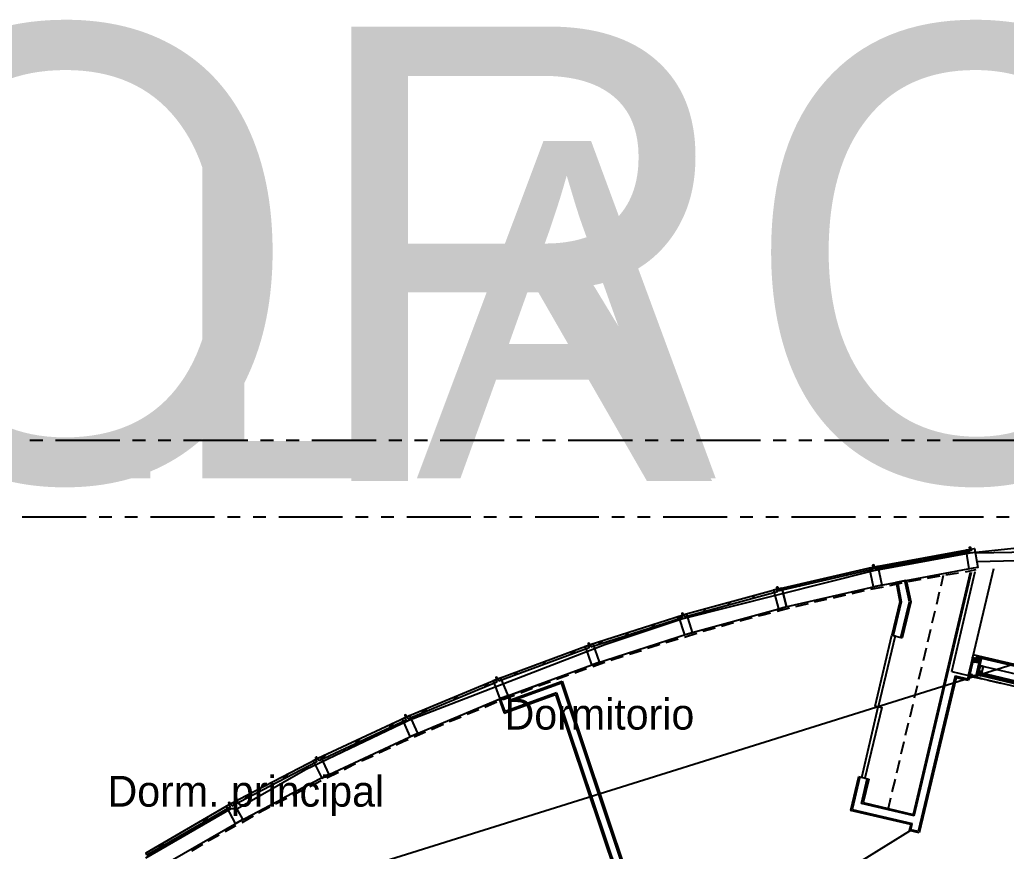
# Model space of a CAD drawing. Header units: feet. Extents: x -84 to 198, y -22 to 181.
# Drawn here: x 40.38 to 78.86, y 147.24 to 179.66 of the extents above; entities that cross this region are included whole.
import ezdxf
from ezdxf.enums import TextEntityAlignment as Align

# ---------------------------------------------------------------- set-up
doc = ezdxf.new("R2010")
doc.units = ezdxf.units.FT
for name, color, linetype in [('A-AREA-UNIDAD', 30, 'CONTINUOUS'), ('A-LINEA', 7, 'CONTINUOUS'), ('A-NOMBRE-ESPACIO', 2, 'CONTINUOUS'), ('A-TEXTO-PDF', 3, 'CONTINUOUS')]:
    doc.layers.add(name, color=color, linetype=linetype)

msp = doc.modelspace()

# ---------------------------------------------------------------- linework, layer by layer
at = {"layer": 'A-AREA-UNIDAD'}
msp.add_lwpolyline([(84.192, 159.5733), (77.44, 158.8622), (73.68, 158.1689), (66.24, 156.3022), (63.2, 155.2889), (55.552, 152.3378), (51.52, 150.4178), (48.88, 148.8889), (48.608, 148.8889), (45.28, 146.9689)], dxfattribs=at)
at = {"layer": 'A-LINEA'}
for p, q in [((41.28, 163.2578), (40.7733, 163.2578)), ((44.28, 163.2578), (41.7733, 163.2578)), ((45.28, 163.2578), (44.7733, 163.2578)), ((46.28, 163.2578), (45.7733, 163.2578)), ((49.28, 163.2578), (46.7733, 163.2578)), ((50.28, 163.2578), (49.7733, 163.2578)), ((51.28, 163.2578), (50.7733, 163.2578)), ((54.28, 163.2578), (51.7733, 163.2578)), ((55.28, 163.2578), (54.7733, 163.2578)), ((56.28, 163.2578), (55.7733, 163.2578)), ((59.28, 163.2578), (56.7733, 163.2578)), ((60.28, 163.2578), (59.7733, 163.2578)), ((61.28, 163.2578), (60.7733, 163.2578)), ((64.28, 163.2578), (61.7733, 163.2578)), ((65.28, 163.2578), (64.7733, 163.2578)), ((66.28, 163.2578), (65.7733, 163.2578)), ((69.28, 163.2578), (66.7733, 163.2578)), ((70.28, 163.2578), (69.7733, 163.2578)), ((71.28, 163.2578), (70.7733, 163.2578)), ((74.28, 163.2578), (71.7733, 163.2578)), ((75.28, 163.2578), (74.7733, 163.2578)), ((76.28, 163.2578), (75.7733, 163.2578)), ((79.28, 163.2578), (76.7733, 163.2578)), ((42.9733, 160.2578), (40.48, 160.2578)), ((43.9733, 160.2578), (43.48, 160.2578)), ((44.9733, 160.2578), (44.48, 160.2578)), ((47.9733, 160.2578), (45.48, 160.2578)), ((48.9733, 160.2578), (48.48, 160.2578)), ((49.9733, 160.2578), (49.48, 160.2578)), ((52.9733, 160.2578), (50.48, 160.2578)), ((53.9733, 160.2578), (53.48, 160.2578)), ((54.9733, 160.2578), (54.48, 160.2578)), ((57.9733, 160.2578), (55.48, 160.2578)), ((58.9733, 160.2578), (58.48, 160.2578)), ((59.9733, 160.2578), (59.48, 160.2578)), ((62.9733, 160.2578), (60.48, 160.2578)), ((63.9733, 160.2578), (63.48, 160.2578)), ((64.9733, 160.2578), (64.48, 160.2578)), ((67.9733, 160.2578), (65.48, 160.2578)), ((68.9733, 160.2578), (68.48, 160.2578)), ((69.9733, 160.2578), (69.48, 160.2578)), ((72.9733, 160.2578), (70.48, 160.2578)), ((73.9733, 160.2578), (73.48, 160.2578)), ((74.9733, 160.2578), (74.48, 160.2578)), ((77.9733, 160.2578), (75.48, 160.2578)), ((78.9733, 160.2578), (78.48, 160.2578)), ((96.7676, 160.0506), (36.6895, 141.2395)), ((102.3739, 159.4025), (77.654, 158.8574)), ((76.8933, 158.8311), (77.0133, 158.9244)), ((77.5067, 158.9378), (77.5067, 159.0178)), ((102.3354, 159.0714), (77.7071, 158.5283)), ((75.2, 158.5111), (75.3067, 158.6178)), ((76.0533, 158.6711), (76.16, 158.7778)), ((73.4933, 158.1911), (73.6133, 158.2978)), ((73.64, 158.3111), (73.6667, 158.2311)), ((73.6667, 158.2311), (73.64, 158.3111)), ((73.7467, 158.2444), (73.7333, 158.3244)), ((73.7333, 158.3244), (73.7467, 158.2444)), ((77.5733, 158.2711), (73.84, 157.5778)), ((74.36, 158.3511), (74.4667, 158.4578)), ((77.6667, 158.2044), (77.2533, 158.1244)), ((71.6933, 157.7778), (71.8133, 157.8844)), ((72.6, 157.9778), (72.72, 158.0978)), ((74.56, 157.7244), (74.96, 157.8044)), ((75.08, 156.9644), (74.9067, 157.7911)), ((74.96, 157.8044), (75.1333, 156.9644)), ((75.5333, 157.8311), (75.04, 157.7378)), ((77.4533, 158.1111), (75.2267, 148.6711)), ((75.2667, 148.6178), (77.5067, 158.1244)), ((76.2667, 157.9644), (75.7733, 157.8711)), ((76.4, 157.9911), (76.3067, 157.5778)), ((77, 158.0844), (76.5067, 158.0044)), ((76.7333, 154.2444), (77.6533, 158.1511)), ((69.9067, 157.4444), (69.9333, 157.3644)), ((69.9867, 157.4711), (70, 157.3911)), ((69.9867, 157.4444), (70.0133, 157.4711)), ((73.84, 157.5778), (70.1333, 156.7244)), ((70.8, 157.5644), (70.92, 157.6844)), ((73.32, 157.3911), (72.84, 157.2711)), ((74.0533, 157.5378), (73.56, 157.4444)), ((74.7867, 157.6844), (74.3067, 157.5911)), ((74.56, 157.7244), (74.7067, 156.9644)), ((74.6133, 157.7378), (74.76, 156.9644)), ((68.9467, 157.0978), (69.0667, 157.2178)), ((69.8933, 157.3644), (69.92, 157.3778)), ((72.5867, 157.2178), (72.1067, 157.1111)), ((76.24, 157.3378), (76.1333, 156.8578)), ((67.0267, 156.5644), (67.1467, 156.6844)), ((67.9867, 156.8311), (68.1067, 156.9511)), ((70.4, 156.7111), (69.92, 156.5911)), ((71.1333, 156.8844), (70.64, 156.7644)), ((74.7067, 156.9644), (74.4, 155.6578)), ((74.76, 156.9644), (74.4533, 155.6444)), ((74.7467, 155.5778), (75.08, 156.9644)), ((75.1333, 156.9644), (74.8, 155.5644)), ((66.0533, 156.2978), (66.1867, 156.4178)), ((68.9467, 156.3378), (68.4667, 156.2044)), ((76.08, 156.6044), (75.96, 156.1244)), ((65.0267, 155.9644), (65.16, 156.0978)), ((68.2267, 156.1378), (67.7467, 156.0044)), ((75.9067, 155.8844), (75.7867, 155.3911)), ((64, 155.6311), (64.1333, 155.7644)), ((66.0667, 155.5111), (65.5867, 155.3644)), ((66.7867, 155.7244), (66.3067, 155.5778)), ((74.4, 155.6578), (74.8, 155.5644)), ((62.96, 155.2978), (63.1067, 155.4311)), ((75.7333, 155.1511), (75.6133, 154.6578)), ((61.88, 154.9244), (62.04, 155.0578)), ((63.92, 154.8311), (63.44, 154.6711)), ((64.6267, 155.0578), (64.16, 154.9111)), ((77.5333, 154.6844), (77.5467, 154.7378)), ((77.5467, 154.7644), (77.5467, 154.7511)), ((77.5467, 154.7644), (77.5467, 154.7644)), ((77.5467, 154.7511), (77.5467, 154.7511)), ((77.5467, 154.7378), (77.5467, 154.7378)), ((77.5527, 154.7435), (77.5727, 154.7387)), ((77.5575, 154.7257), (77.5802, 154.7273)), ((77.56, 154.7644), (77.56, 154.7778)), ((77.56, 154.7644), (77.56, 154.7644)), ((77.56, 154.7511), (77.56, 154.7511)), ((91.3067, 151.6578), (77.5733, 154.8978)), ((77.5733, 154.7378), (77.6267, 154.7244)), ((77.5733, 154.7378), (77.5733, 154.7378)), ((77.6267, 154.7244), (77.6267, 154.7244)), ((77.6267, 154.7111), (77.6267, 154.7111)), ((77.64, 154.7378), (77.64, 154.7378)), ((77.64, 154.7378), (77.64, 154.7378)), ((77.64, 154.7244), (77.64, 154.7244)), ((77.64, 154.7244), (77.64, 154.7244)), ((77.64, 154.7244), (77.64, 154.7244)), ((77.64, 154.7244), (77.64, 154.7244)), ((77.64, 154.7111), (77.64, 154.7111)), ((77.64, 154.7111), (77.64, 154.7111)), ((77.64, 154.7111), (77.64, 154.7111)), ((77.64, 154.7111), (77.64, 154.7111)), ((77.6533, 154.7378), (77.6533, 154.7378)), ((77.6533, 154.7244), (77.6533, 154.7244)), ((77.6533, 154.7244), (77.6533, 154.7244)), ((77.6533, 154.7111), (77.6533, 154.7111)), ((77.6667, 154.7378), (77.6667, 154.7378)), ((77.6667, 154.7378), (77.6667, 154.7378)), ((77.6667, 154.7244), (77.6667, 154.7244)), ((77.6667, 154.7244), (77.6667, 154.7244)), ((77.6667, 154.7244), (77.6667, 154.7244)), ((77.6667, 154.7244), (77.6667, 154.7244)), ((77.6667, 154.7111), (77.6667, 154.7111)), ((77.6667, 154.7111), (77.6667, 154.7111)), ((77.6667, 154.7111), (77.6667, 154.7111)), ((77.6667, 154.7111), (77.6667, 154.7111)), ((77.6667, 154.6978), (77.6667, 154.6978)), ((77.6744, 154.7393), (77.68, 154.7592)), ((77.6744, 154.7393), (77.68, 154.7592)), ((77.6744, 154.7393), (77.68, 154.7592)), ((77.6933, 154.8178), (77.68, 154.7778)), ((77.68, 154.7378), (77.68, 154.7378)), ((77.68, 154.7244), (77.68, 154.7244)), ((77.68, 154.7111), (77.68, 154.7111)), ((77.6933, 154.7778), (77.6933, 154.7778)), ((77.6933, 154.7511), (77.6933, 154.7511)), ((77.6933, 154.7511), (77.6933, 154.7511)), ((77.6933, 154.7511), (77.6933, 154.7511)), ((77.6933, 154.7378), (77.6933, 154.7378)), ((77.6933, 154.7378), (77.6933, 154.7378)), ((77.6933, 154.7244), (77.6933, 154.7244)), ((77.6933, 154.7111), (77.6933, 154.7111)), ((77.6933, 154.6978), (77.6933, 154.6978)), ((77.7001, 154.8094), (77.7184, 154.8051)), ((77.7067, 154.8178), (77.72, 154.8178)), ((77.7067, 154.8178), (77.7067, 154.8178)), ((77.7067, 154.7511), (77.72, 154.8044)), ((77.7067, 154.8044), (77.7067, 154.8044)), ((77.7067, 154.7778), (77.7067, 154.8044)), ((77.7067, 154.7511), (77.7067, 154.7511)), ((77.72, 154.8178), (77.72, 154.8178)), ((77.72, 154.8044), (77.72, 154.8044)), ((77.72, 154.7378), (77.72, 154.7378)), ((77.72, 154.7244), (77.72, 154.7244)), ((77.72, 154.7244), (77.72, 154.7244)), ((77.72, 154.7111), (77.72, 154.7111)), ((77.72, 154.6978), (77.72, 154.6978)), ((77.72, 154.6978), (77.72, 154.6978)), ((77.7333, 154.7511), (77.7333, 154.7511)), ((77.7333, 154.7378), (77.7333, 154.7378)), ((77.7333, 154.7378), (77.7333, 154.7378)), ((77.7333, 154.7244), (77.7333, 154.7244)), ((77.7333, 154.7244), (77.7333, 154.7244)), ((77.7333, 154.7244), (77.7333, 154.7244)), ((77.7333, 154.7111), (77.7333, 154.7111)), ((77.7333, 154.6978), (77.7333, 154.6978)), ((77.7467, 154.8044), (77.7467, 154.8044)), ((77.7467, 154.7911), (77.7467, 154.7911)), ((77.7467, 154.7378), (77.7467, 154.7378)), ((77.7467, 154.7244), (77.7467, 154.7244)), ((77.7467, 154.7244), (77.7467, 154.7244)), ((77.7467, 154.7111), (77.7467, 154.7111)), ((77.7467, 154.7111), (77.7467, 154.7111)), ((77.7467, 154.7111), (77.7467, 154.7111)), ((77.7467, 154.6978), (77.7467, 154.6978)), ((77.7467, 154.6978), (77.7467, 154.6978)), ((77.76, 154.7111), (77.76, 154.7111)), ((77.76, 154.7111), (77.76, 154.7111)), ((77.76, 154.7111), (77.76, 154.7111)), ((77.76, 154.6978), (77.76, 154.6978)), ((77.76, 154.6978), (77.76, 154.6978)), ((77.76, 154.6978), (77.76, 154.6978)), ((77.76, 154.6978), (77.76, 154.6978)), ((77.76, 154.6978), (77.76, 154.6978)), ((77.7733, 154.6978), (77.7733, 154.6844)), ((77.7733, 154.6978), (77.7733, 154.6978)), ((77.7867, 154.6978), (77.84, 154.6711)), ((77.7867, 154.6978), (77.7867, 154.6978)), ((77.8533, 154.6978), (77.8533, 154.6978)), ((77.8667, 154.6978), (77.8667, 154.6978)), ((77.8667, 154.6978), (77.8667, 154.6978)), ((77.88, 154.7644), (77.88, 154.7644)), ((77.88, 154.6978), (77.88, 154.6978)), ((77.8933, 154.7644), (77.8933, 154.7644)), ((77.8933, 154.7644), (77.8933, 154.7644)), ((77.8933, 154.7644), (86.5467, 152.7244)), ((60.7733, 154.5111), (60.92, 154.6578)), ((62.4933, 154.3511), (62.0267, 154.1778)), ((63.2, 154.5911), (62.7333, 154.4311)), ((75.56, 154.4178), (75.44, 153.9378)), ((77.5067, 154.5644), (77.5067, 154.5644)), ((77.5067, 154.5511), (77.5067, 154.5511)), ((77.5067, 154.5378), (77.5067, 154.5378)), ((77.5067, 154.5378), (77.5067, 154.5378)), ((77.8, 154.5778), (77.52, 154.6444)), ((77.52, 154.6444), (77.52, 154.6444)), ((77.8, 154.5778), (77.52, 154.6444)), ((77.8, 154.5778), (77.52, 154.6444)), ((77.52, 154.5511), (77.52, 154.5511)), ((77.52, 154.5511), (77.52, 154.5511)), ((77.52, 154.5511), (77.52, 154.5511)), ((77.5333, 154.6844), (77.5333, 154.6844)), ((77.5333, 154.6711), (77.5333, 154.6711)), ((77.5333, 154.6444), (77.5467, 154.6444)), ((77.5333, 154.6444), (77.5333, 154.6444)), ((77.5333, 154.6444), (77.5333, 154.6444)), ((77.5333, 154.6444), (77.5467, 154.6444)), ((77.5333, 154.6444), (77.5333, 154.6444)), ((77.5333, 154.5644), (77.5333, 154.5644)), ((77.5333, 154.5511), (77.5333, 154.5511)), ((77.5333, 154.5378), (77.5333, 154.5378)), ((77.5333, 154.5378), (77.5333, 154.5378)), ((77.5333, 154.5378), (77.5333, 154.5378)), ((77.5333, 154.5378), (77.5333, 154.5378)), ((77.5333, 154.5378), (77.5333, 154.5378)), ((77.5467, 154.6444), (77.5467, 154.6444)), ((77.5467, 154.6444), (77.5467, 154.6444)), ((77.5467, 154.6311), (77.5467, 154.6311)), ((77.5467, 154.6311), (77.5467, 154.6311)), ((77.56, 154.6444), (77.56, 154.6444)), ((77.56, 154.6444), (77.56, 154.6444)), ((77.56, 154.6311), (77.56, 154.6311)), ((77.56, 154.6311), (77.56, 154.6311)), ((77.56, 154.6311), (77.56, 154.6311)), ((77.56, 154.6311), (77.56, 154.6311)), ((77.56, 154.6311), (77.56, 154.6311)), ((77.56, 154.6311), (77.56, 154.6311)), ((77.64, 154.6178), (77.64, 154.6178)), ((77.64, 154.6178), (77.64, 154.6178)), ((77.6533, 154.6178), (77.6533, 154.6178)), ((77.6533, 154.6178), (77.6533, 154.6178)), ((77.6533, 154.6044), (77.6533, 154.6044)), ((77.6533, 154.6044), (77.6533, 154.6044)), ((77.6667, 154.6311), (77.6667, 154.6311)), ((77.6667, 154.6311), (77.6667, 154.6311)), ((77.6667, 154.6178), (77.6667, 154.6178)), ((77.68, 154.6444), (77.68, 154.6444)), ((77.68, 154.6311), (77.68, 154.6311)), ((77.6933, 154.6311), (77.6933, 154.6311)), ((77.7067, 154.6311), (77.7067, 154.6311)), ((77.7067, 154.6311), (77.7067, 154.6311)), ((77.7067, 154.6178), (77.7067, 154.6178)), ((77.7067, 154.6044), (77.7067, 154.6044)), ((77.7067, 154.6044), (77.7067, 154.6044)), ((77.7067, 154.5911), (77.7067, 154.5911)), ((77.7067, 154.5911), (77.7067, 154.5911)), ((77.72, 154.6178), (77.72, 154.6178)), ((77.72, 154.6044), (77.72, 154.6044)), ((77.72, 154.6044), (77.72, 154.6044)), ((77.72, 154.5911), (77.72, 154.5911)), ((77.72, 154.5911), (77.72, 154.5911)), ((77.7467, 154.6844), (77.7467, 154.6844)), ((77.7467, 154.6844), (77.7467, 154.6844)), ((77.7467, 154.6178), (77.7467, 154.6178)), ((77.7467, 154.6044), (77.7467, 154.6044)), ((77.7467, 154.6044), (77.7467, 154.6044)), ((77.7467, 154.6044), (77.7467, 154.6044)), ((77.7467, 154.5911), (77.7467, 154.5911)), ((77.76, 154.6844), (77.76, 154.6844)), ((77.76, 154.6844), (77.76, 154.6844)), ((77.7733, 154.6844), (77.7733, 154.6844)), ((77.7733, 154.6844), (77.7733, 154.6844)), ((77.7867, 154.6844), (77.7867, 154.6844)), ((77.7867, 154.6044), (77.7867, 154.6044)), ((77.7867, 154.5911), (77.7867, 154.5911)), ((77.7867, 154.4978), (77.7867, 154.4978)), ((77.7867, 154.4844), (77.7867, 154.4844)), ((77.7867, 154.4844), (77.7867, 154.4844)), ((77.7867, 154.4844), (77.7867, 154.4844)), ((77.7867, 154.4711), (77.7867, 154.4711)), ((77.7867, 154.4711), (77.7867, 154.4711)), ((77.8, 154.5778), (77.8, 154.5778)), ((77.8, 154.5778), (77.8, 154.5778)), ((77.8, 154.5778), (77.8, 154.5778)), ((77.8, 154.5778), (77.8, 154.5778)), ((77.8, 154.4844), (77.8, 154.4844)), ((77.8, 154.4844), (77.8, 154.4844)), ((77.8, 154.4844), (77.8, 154.4844)), ((77.8, 154.4711), (77.8, 154.4711)), ((77.8, 154.4711), (77.8, 154.4711)), ((77.8133, 154.5778), (77.8133, 154.5778)), ((77.8133, 154.5778), (77.8133, 154.5778)), ((77.8133, 154.4978), (77.8133, 154.4978)), ((77.8133, 154.4844), (77.8133, 154.4844)), ((77.8133, 154.4044), (77.8133, 154.4044)), ((77.8133, 154.4044), (77.8133, 154.4044)), ((77.8133, 154.4044), (77.8133, 154.4044)), ((77.8133, 154.3911), (77.8133, 154.3911)), ((77.8133, 154.3911), (77.8133, 154.3911)), ((77.8133, 154.3911), (77.8133, 154.3911)), ((77.96, 154.4444), (77.8267, 154.4844)), ((77.8267, 154.4844), (77.8267, 154.4844)), ((77.96, 154.4444), (77.8267, 154.4844)), ((77.8267, 154.4844), (77.8267, 154.4844)), ((77.96, 154.4444), (77.8267, 154.4844)), ((77.8267, 154.4844), (77.8267, 154.4844)), ((77.8267, 154.4711), (77.8267, 154.4711)), ((77.8267, 154.4711), (77.8267, 154.4711)), ((77.8267, 154.4711), (77.8267, 154.4711)), ((77.8267, 154.4711), (77.8267, 154.4711)), ((77.8267, 154.4711), (77.8267, 154.4711)), ((77.8267, 154.4711), (77.8267, 154.4711)), ((77.8267, 154.3911), (77.8267, 154.3911)), ((77.8267, 154.3911), (77.8267, 154.3911)), ((77.8267, 154.3911), (77.8267, 154.3911)), ((77.8267, 154.3911), (77.8267, 154.3911)), ((77.8267, 154.3911), (77.8267, 154.3911)), ((77.8267, 154.3911), (77.8267, 154.3911)), ((77.84, 154.6711), (77.84, 154.6711)), ((77.84, 154.6044), (77.84, 154.6044)), ((77.84, 154.5778), (77.84, 154.5778)), ((77.84, 154.5778), (77.84, 154.5778)), ((77.84, 154.5778), (77.84, 154.5778)), ((77.84, 154.5778), (77.84, 154.5778)), ((77.84, 154.5778), (77.84, 154.5778)), ((77.84, 154.5778), (77.84, 154.5778)), ((77.84, 154.4044), (77.84, 154.4044)), ((77.84, 154.4044), (77.84, 154.4044)), ((77.84, 154.4044), (77.84, 154.4044)), ((77.84, 154.3911), (77.84, 154.3911)), ((77.84, 154.3911), (77.84, 154.3911)), ((77.84, 154.3911), (77.84, 154.3911)), ((77.84, 154.3778), (77.84, 154.3778)), ((77.84, 154.3778), (77.84, 154.3778)), ((77.84, 154.3778), (77.84, 154.3778)), ((77.8476, 154.6699), (77.8671, 154.6584)), ((77.8533, 154.6844), (77.8533, 154.6844)), ((77.8533, 154.6844), (77.8533, 154.6844)), ((77.8533, 154.6711), (77.8533, 154.6711)), ((77.8533, 154.6578), (77.8533, 154.6578)), ((77.8594, 154.6768), (77.8794, 154.672)), ((77.8667, 154.6844), (77.8667, 154.6844)), ((77.8667, 154.6844), (77.8667, 154.6844)), ((77.8667, 154.6578), (77.8667, 154.6578)), ((77.88, 154.6844), (77.88, 154.6844)), ((77.88, 154.6844), (77.88, 154.6844)), ((77.96, 154.4444), (77.96, 154.4444)), ((77.96, 154.4444), (77.96, 154.4444)), ((77.96, 154.4444), (77.96, 154.4444)), ((77.96, 154.4444), (77.96, 154.4444)), ((77.96, 154.4444), (77.96, 154.4444)), ((77.96, 154.4444), (77.96, 154.4444)), ((59.6667, 154.0978), (59.8133, 154.2444)), ((61.7867, 154.0978), (61.32, 153.9378)), ((76.8667, 154.0711), (75.4267, 148.0044)), ((76.9067, 154.0044), (75.4667, 147.9511)), ((76.8667, 154.0711), (77.3467, 153.9644)), ((77.3867, 153.8978), (76.9067, 154.0044)), ((77.3867, 154.0844), (77.3467, 153.9644)), ((77.4267, 154.0844), (77.3867, 153.8978)), ((77.92, 153.9644), (77.3867, 154.0844)), ((77.3867, 154.0844), (77.9067, 153.9644)), ((77.3867, 154.0844), (77.3867, 154.0844)), ((77.4, 154.1111), (77.4, 154.1111)), ((77.4, 154.1111), (77.4, 154.1111)), ((77.4, 154.1111), (77.4, 154.1111)), ((77.4133, 154.1378), (77.4133, 154.1378)), ((77.4133, 154.1378), (77.4133, 154.1378)), ((77.4133, 154.1244), (77.4133, 154.1244)), ((77.4133, 154.1244), (77.4133, 154.1244)), ((77.4133, 154.1111), (77.4133, 154.1111)), ((77.4133, 154.1111), (77.4133, 154.1111)), ((77.4133, 154.1111), (77.4133, 154.1111)), ((77.4133, 154.1111), (77.4133, 154.1111)), ((77.4133, 154.1111), (77.4133, 154.1111)), ((77.4133, 154.0978), (77.4133, 154.0978)), ((77.4267, 154.1244), (77.4267, 154.1244)), ((77.4267, 154.1244), (77.4267, 154.1244)), ((77.4267, 154.1244), (77.4267, 154.1244)), ((77.4267, 154.0978), (77.4267, 154.0978)), ((77.44, 154.1378), (77.44, 154.1378)), ((77.44, 154.1378), (77.44, 154.1378)), ((77.44, 154.1378), (77.44, 154.1378)), ((77.44, 154.1378), (77.44, 154.1378)), ((77.52, 154.1111), (77.52, 154.1111)), ((77.52, 154.1111), (77.52, 154.1111)), ((77.52, 154.0978), (77.52, 154.0978)), ((77.52, 154.0978), (77.52, 154.0978)), ((77.5333, 154.1111), (77.5333, 154.1111)), ((77.5333, 154.1111), (77.5333, 154.1111)), ((77.5333, 154.0844), (77.5333, 154.0844)), ((77.5333, 154.0844), (77.5333, 154.0844)), ((77.5333, 154.0711), (77.5333, 154.0711)), ((77.5333, 154.0578), (77.5333, 154.0578)), ((77.5467, 154.0711), (77.5467, 154.0711)), ((77.56, 154.0711), (77.56, 154.0711)), ((77.56, 154.0444), (77.56, 154.0444)), ((77.5733, 154.0711), (77.5733, 154.0711)), ((77.5733, 154.0711), (77.5733, 154.0711)), ((77.5733, 154.0578), (77.5733, 154.0578)), ((77.5867, 154.0844), (77.5867, 154.0844)), ((77.5867, 154.0844), (77.5867, 154.0844)), ((77.6, 154.0978), (77.6, 154.0978)), ((77.6, 154.0978), (77.6, 154.0978)), ((77.6, 154.0844), (77.6, 154.0844)), ((77.6, 154.0844), (77.6, 154.0844)), ((77.6, 154.0578), (77.6, 154.0578)), ((77.6133, 154.0844), (77.6133, 154.0844)), ((77.6133, 154.0711), (77.6133, 154.0711)), ((77.6133, 154.0578), (77.6133, 154.0578)), ((77.6267, 154.0844), (77.6267, 154.0844)), ((77.6267, 154.0844), (77.6267, 154.0844)), ((77.6267, 154.0578), (77.6267, 154.0711)), ((77.6267, 154.0711), (77.6267, 154.0711)), ((77.6267, 154.0578), (77.6267, 154.0578)), ((77.68, 154.0711), (77.68, 154.0711)), ((77.68, 154.0711), (77.68, 154.0711)), ((77.68, 154.0444), (77.68, 154.0444)), ((77.6933, 154.0711), (77.6933, 154.0711)), ((77.6933, 154.0711), (77.6933, 154.0711)), ((77.6933, 154.0578), (77.6933, 154.0578)), ((77.6933, 154.0578), (77.6933, 154.0578)), ((77.6933, 154.0578), (77.6933, 154.0578)), ((77.6933, 154.0444), (77.6933, 154.0444)), ((77.6933, 154.0444), (77.6933, 154.0444)), ((77.6933, 154.0444), (77.6933, 154.0444)), ((77.7067, 154.0311), (77.6933, 154.0311)), ((77.6933, 154.0311), (77.6933, 154.0311)), ((77.7067, 154.0711), (77.7067, 154.0711)), ((77.7067, 154.0711), (77.7067, 154.0711)), ((77.7067, 154.0578), (77.7067, 154.0578)), ((77.7067, 154.0578), (77.7067, 154.0578)), ((77.7067, 154.0444), (77.7067, 154.0444)), ((77.7067, 154.0444), (77.7067, 154.0444)), ((77.7067, 154.0311), (77.7067, 154.0311)), ((77.7067, 154.0311), (77.7067, 154.0311)), ((77.72, 154.0178), (77.72, 154.0178)), ((77.72, 154.0178), (86.3733, 151.9644)), ((77.72, 154.0044), (77.72, 154.0044)), ((77.7467, 154.1511), (77.7467, 154.1511)), ((77.7467, 154.1511), (77.7467, 154.1511)), ((77.7467, 154.1511), (77.7467, 154.1511)), ((77.7467, 154.1111), (77.7467, 154.1111)), ((77.7467, 154.1111), (77.7467, 154.1111)), ((77.7467, 154.1111), (77.7467, 154.1111)), ((77.76, 154.2178), (77.76, 154.2178)), ((77.76, 154.2178), (77.76, 154.2178)), ((77.76, 154.2178), (77.76, 154.2178)), ((77.76, 154.2044), (77.76, 154.2044)), ((77.76, 154.2044), (77.76, 154.2044)), ((77.76, 154.2044), (77.76, 154.2044)), ((77.76, 154.1778), (77.76, 154.1778)), ((77.76, 154.1778), (77.76, 154.1778)), ((77.76, 154.1778), (77.76, 154.1778)), ((77.76, 154.1511), (77.76, 154.1511)), ((77.76, 154.1511), (77.76, 154.1511)), ((77.76, 154.1511), (77.76, 154.1511)), ((77.76, 154.1511), (77.76, 154.1511)), ((77.76, 154.1511), (77.76, 154.1511)), ((77.76, 154.1511), (77.76, 154.1511)), ((77.76, 154.1378), (77.76, 154.1378)), ((77.76, 154.1378), (77.76, 154.1378)), ((77.76, 154.1378), (77.76, 154.1378)), ((77.76, 154.1244), (77.76, 154.1244)), ((77.76, 154.1244), (77.76, 154.1244)), ((77.76, 154.1244), (77.76, 154.1244)), ((77.7733, 154.2844), (77.7733, 154.2844)), ((77.7733, 154.2844), (77.7733, 154.2844)), ((77.7733, 154.2844), (77.7733, 154.2844)), ((77.7733, 154.2311), (77.7733, 154.2311)), ((77.7733, 154.2311), (77.7733, 154.2311)), ((77.7733, 154.2311), (77.7733, 154.2311)), ((77.7733, 154.2044), (77.7733, 154.2044)), ((77.7733, 154.2044), (77.7733, 154.2044)), ((77.7733, 154.2044), (77.7733, 154.2044)), ((77.7733, 154.1911), (77.7733, 154.1911)), ((77.7733, 154.1911), (77.7733, 154.1911)), ((77.7733, 154.1911), (77.7733, 154.1911)), ((77.7733, 154.1644), (77.7733, 154.1644)), ((77.7733, 154.1644), (77.7733, 154.1644)), ((77.7733, 154.1644), (77.7733, 154.1644)), ((77.7733, 154.1511), (77.7733, 154.1511)), ((77.7733, 154.1511), (77.7733, 154.1511)), ((77.7733, 154.1511), (77.7733, 154.1511)), ((77.7867, 154.2844), (77.7867, 154.2844)), ((77.7867, 154.2844), (77.7867, 154.2844)), ((77.7867, 154.2844), (77.7867, 154.2844)), ((77.7867, 154.2711), (77.7867, 154.2711)), ((77.7867, 154.2711), (77.7867, 154.2711)), ((77.7867, 154.2711), (77.7867, 154.2711)), ((77.7867, 154.2711), (77.7867, 154.2711)), ((77.7867, 154.2711), (77.7867, 154.2711)), ((77.7867, 154.2711), (77.7867, 154.2711)), ((77.7867, 154.2311), (77.7867, 154.2311)), ((77.7867, 154.2311), (77.7867, 154.2311)), ((77.7867, 154.2311), (77.7867, 154.2311)), ((77.7867, 154.2178), (77.7867, 154.2178)), ((77.7867, 154.2178), (77.7867, 154.2178)), ((77.7867, 154.2178), (77.7867, 154.2178)), ((77.7867, 154.2044), (77.7867, 154.2044)), ((77.7867, 154.2044), (77.7867, 154.2044)), ((77.7867, 154.2044), (77.7867, 154.2044)), ((77.7867, 154.1911), (77.7867, 154.1911)), ((77.7867, 154.1911), (77.7867, 154.1911)), ((77.7867, 154.1911), (77.7867, 154.1911)), ((77.7867, 154.1511), (77.7867, 154.1511)), ((77.7867, 154.1511), (77.7867, 154.1511)), ((77.7867, 154.1511), (77.7867, 154.1511)), ((77.7867, 154.1378), (77.7867, 154.1378)), ((77.7867, 154.1378), (77.7867, 154.1378)), ((77.7867, 154.1378), (77.7867, 154.1378)), ((77.8, 154.2044), (77.8, 154.2044)), ((77.8, 154.2044), (77.8, 154.2044)), ((77.8, 154.2044), (77.8, 154.2044)), ((77.8, 154.1911), (77.8, 154.1911)), ((77.8, 154.1911), (77.8, 154.1911)), ((77.8, 154.1911), (77.8, 154.1911)), ((77.8, 154.1778), (77.8, 154.1778)), ((77.8, 154.1778), (77.8, 154.1778)), ((77.8, 154.1778), (77.8, 154.1778)), ((77.8, 154.1644), (77.8, 154.1644)), ((77.8, 154.1644), (77.8, 154.1644)), ((77.8, 154.1644), (77.8, 154.1644)), ((77.8, 154.1511), (77.8, 154.1511)), ((77.8, 154.1511), (77.8, 154.1511)), ((77.8, 154.1511), (77.8, 154.1511)), ((77.8, 154.1244), (77.8, 154.1244)), ((77.8, 154.1244), (77.8, 154.1244)), ((77.8133, 154.2311), (77.8133, 154.2311)), ((77.8133, 154.2311), (77.8133, 154.2311)), ((77.8133, 154.2311), (77.8133, 154.2311)), ((77.8133, 154.2178), (77.8133, 154.2178)), ((77.8133, 154.2178), (77.8133, 154.2178)), ((77.8133, 154.2178), (77.8133, 154.2178)), ((77.8133, 154.1911), (77.8133, 154.1911)), ((77.8133, 154.1911), (77.8133, 154.1911)), ((77.8133, 154.1644), (77.8133, 154.1644)), ((77.8133, 154.1644), (77.8133, 154.1644)), ((77.8133, 154.1378), (77.8133, 154.1378)), ((77.8133, 154.1378), (77.8133, 154.1378)), ((77.8133, 154.1244), (77.8133, 154.1244)), ((77.8133, 154.1244), (77.8133, 154.1244)), ((77.8133, 154.1111), (77.88, 154.0978)), ((77.8133, 154.1111), (77.8133, 154.1111)), ((77.8133, 154.1111), (77.88, 154.0978)), ((77.8133, 154.1111), (77.8133, 154.1111)), ((77.8267, 154.2178), (77.8267, 154.2178)), ((77.8267, 154.2178), (77.8267, 154.2178)), ((77.8267, 154.2044), (77.8267, 154.2044)), ((77.8267, 154.2044), (77.8267, 154.2044)), ((77.8267, 154.1911), (77.8267, 154.1911)), ((77.84, 154.1911), (77.8267, 154.1511)), ((77.8267, 154.1911), (77.8267, 154.1911)), ((77.9067, 154.2178), (77.84, 154.2444)), ((77.84, 154.2444), (77.84, 154.2444)), ((77.9067, 154.2178), (77.84, 154.2444)), ((77.84, 154.2444), (77.84, 154.2444)), ((77.84, 154.2311), (77.84, 154.2311)), ((77.84, 154.2311), (77.84, 154.2311)), ((77.84, 154.2311), (77.84, 154.2311)), ((77.84, 154.2311), (77.84, 154.2311)), ((77.84, 154.1644), (77.84, 154.1778)), ((77.84, 154.1511), (77.84, 154.1511)), ((77.84, 154.0978), (77.84, 154.0978)), ((77.84, 154.0978), (77.84, 154.0978)), ((77.84, 154.0978), (77.84, 154.0978)), ((77.84, 154.0844), (77.84, 154.0844)), ((77.84, 154.0844), (77.84, 154.0844)), ((77.84, 154.0844), (77.84, 154.0844)), ((77.8533, 154.1511), (77.8533, 154.1511)), ((77.8533, 154.1378), (77.8533, 154.1378)), ((77.8533, 154.1378), (77.8533, 154.1378)), ((77.8533, 154.1244), (77.8533, 154.1244)), ((77.8533, 154.1244), (77.8533, 154.1244)), ((77.8533, 154.1244), (77.8533, 154.1244)), ((77.8533, 154.1244), (77.8533, 154.1244)), ((77.8533, 154.0978), (77.8533, 154.0978)), ((77.8533, 154.0978), (77.8533, 154.0978)), ((77.8533, 154.0978), (77.8533, 154.0978)), ((77.8533, 154.0844), (77.8533, 154.0844)), ((77.8533, 154.0844), (77.8533, 154.0844)), ((77.8533, 154.0844), (77.8533, 154.0844)), ((77.8689, 154.1293), (77.8587, 154.1355)), ((77.8772, 154.1264), (77.8592, 154.1361)), ((77.8644, 154.192), (77.8848, 154.1925)), ((77.8667, 154.2044), (77.8667, 154.2044)), ((77.8667, 154.2044), (77.8667, 154.2044)), ((77.8667, 154.1911), (77.8667, 154.1911)), ((77.8667, 154.1378), (77.8667, 154.1378)), ((77.88, 154.1378), (77.8667, 154.1378)), ((77.8667, 154.1244), (77.8667, 154.1244)), ((77.8667, 154.1244), (77.8667, 154.1244)), ((77.8667, 154.0844), (77.8667, 154.0844)), ((77.8667, 154.0844), (77.8667, 154.0844)), ((77.8667, 154.0844), (77.8667, 154.0844)), ((77.8667, 154.0844), (77.8667, 154.0844)), ((77.8667, 154.0844), (77.8667, 154.0844)), ((77.8667, 154.0844), (77.8667, 154.0844)), ((77.8702, 154.1913), (77.8821, 154.1923)), ((77.8822, 154.1293), (77.8721, 154.1355)), ((77.8893, 154.1275), (77.873, 154.1359)), ((77.88, 154.2578), (77.88, 154.2578)), ((77.88, 154.2578), (77.88, 154.2578)), ((77.88, 154.2578), (77.88, 154.2578)), ((77.88, 154.2578), (77.88, 154.2578)), ((77.88, 154.2578), (77.88, 154.2578)), ((77.88, 154.2578), (77.88, 154.2578)), ((77.88, 154.2444), (77.88, 154.2444)), ((77.88, 154.2444), (77.88, 154.2444)), ((77.88, 154.2444), (77.88, 154.2444)), ((77.88, 154.2444), (77.88, 154.2444)), ((77.88, 154.2444), (77.88, 154.2444)), ((77.88, 154.2444), (77.88, 154.2444)), ((77.88, 154.2178), (77.88, 154.2178)), ((77.88, 154.2178), (77.88, 154.2178)), ((77.88, 154.2044), (77.88, 154.2044)), ((77.88, 154.2044), (77.88, 154.2044)), ((77.88, 154.2044), (77.88, 154.2044)), ((77.88, 154.2044), (77.88, 154.2044)), ((77.88, 154.1911), (77.8933, 154.1911)), ((77.88, 154.1911), (77.88, 154.1911)), ((77.88, 154.1378), (77.88, 154.1378)), ((77.88, 154.1378), (77.88, 154.1378)), ((77.88, 154.1111), (77.88, 154.1111)), ((77.88, 154.1111), (77.88, 154.1111)), ((77.88, 154.0978), (77.88, 154.0978)), ((77.88, 154.0978), (77.88, 154.0978)), ((77.88, 154.0978), (77.88, 154.0978)), ((77.88, 154.0978), (77.88, 154.0978)), ((77.88, 154.0844), (77.88, 154.0844)), ((77.88, 154.0844), (77.88, 154.0844)), ((77.88, 154.0844), (77.88, 154.0844)), ((77.88, 154.0844), (77.88, 154.0844)), ((77.88, 154.0844), (77.88, 154.0844)), ((77.88, 154.0844), (77.88, 154.0844)), ((77.88, 154.0711), (77.88, 154.0711)), ((77.88, 154.0711), (77.88, 154.0711)), ((77.88, 154.0711), (77.88, 154.0711)), ((77.8835, 154.1779), (77.8954, 154.1789)), ((77.8915, 154.1919), (77.9098, 154.1922)), ((77.8933, 154.2578), (77.8933, 154.2578)), ((77.8933, 154.2578), (77.8933, 154.2578)), ((77.8933, 154.2578), (77.8933, 154.2578)), ((77.8933, 154.2444), (77.8933, 154.2444)), ((77.8933, 154.2444), (77.8933, 154.2444)), ((77.8933, 154.2444), (77.8933, 154.2444)), ((77.8933, 154.2044), (77.8933, 154.2044)), ((77.8933, 154.2044), (77.8933, 154.2044)), ((77.8933, 154.1911), (77.8933, 154.1911)), ((77.8933, 154.1911), (77.8933, 154.1911)), ((77.8933, 154.0978), (77.8933, 154.1244)), ((77.8933, 154.1244), (77.8933, 154.1244)), ((77.8933, 154.0978), (77.8933, 154.1244)), ((77.8933, 154.1244), (77.8933, 154.1244)), ((77.8933, 154.0978), (77.8933, 154.0978)), ((77.8933, 154.0978), (77.8933, 154.0978)), ((79.52, 153.6844), (77.8933, 154.0711)), ((77.9067, 154.2444), (77.9067, 154.2444)), ((77.9067, 154.2444), (77.9067, 154.2444)), ((77.9067, 154.2444), (77.9067, 154.2444)), ((77.9067, 154.2444), (77.9067, 154.2444)), ((77.9067, 154.2444), (77.9067, 154.2444)), ((77.9067, 154.2444), (77.9067, 154.2444)), ((77.9067, 154.2444), (77.9067, 154.2444)), ((77.9067, 154.2444), (77.9067, 154.2444)), ((77.9067, 154.2444), (77.9067, 154.2444)), ((77.9067, 154.2311), (77.9067, 154.2311)), ((77.9067, 154.2311), (77.9067, 154.2311)), ((77.9067, 154.2311), (77.9067, 154.2311)), ((77.9067, 154.2311), (77.9067, 154.2311)), ((77.9067, 154.2311), (77.9067, 154.2311)), ((77.9067, 154.2311), (77.9067, 154.2311)), ((77.9067, 154.1911), (77.92, 154.2178)), ((77.9067, 154.2178), (77.9067, 154.2178)), ((77.9067, 154.2178), (77.9067, 154.2178)), ((77.9067, 154.1911), (77.92, 154.2178)), ((77.9067, 154.2178), (77.9067, 154.2178)), ((77.9067, 154.2178), (77.9067, 154.2178)), ((77.9067, 154.2044), (77.9067, 154.2044)), ((77.9067, 154.2044), (77.9067, 154.2044)), ((77.9067, 154.1911), (77.9067, 154.1911)), ((77.9067, 154.1911), (77.9067, 154.1911)), ((77.92, 154.2311), (77.92, 154.2311)), ((77.92, 154.2311), (77.92, 154.2311)), ((77.92, 154.2311), (77.92, 154.2311)), ((77.92, 154.2178), (77.92, 154.2178)), ((77.92, 154.2178), (77.92, 154.2178)), ((58.5067, 153.6444), (58.68, 153.8044)), ((59.4933, 153.0711), (61.5067, 153.8044)), ((59.52, 153.1378), (61.5333, 153.8711)), ((60.3867, 153.5778), (59.92, 153.4044)), ((61.08, 153.8444), (60.6133, 153.6711)), ((64.5467, 144.7378), (61.5067, 153.8044)), ((61.5333, 153.8711), (64.5733, 144.8044)), ((75.3867, 153.6844), (75.2667, 153.2044)), ((78.1467, 153.9111), (78.64, 153.7911)), ((78.6533, 153.7911), (78.1733, 153.8978)), ((55.76, 151.7778), (59.1067, 153.1778)), ((57.2933, 153.1378), (57.4667, 153.2978)), ((59.4533, 153.3111), (59.08, 153.1778)), ((59.08, 153.1644), (59.28, 152.6178)), ((59.4267, 153.2444), (59.1467, 153.1378)), ((59.2, 153.2178), (59.2667, 153.2444)), ((59.28, 152.6178), (61.28, 153.3511)), ((61.32, 153.4178), (59.32, 152.6844)), ((59.4267, 153.2444), (59.4933, 153.0711)), ((59.4533, 153.3111), (59.52, 153.1378)), ((61.28, 153.3511), (65.3733, 141.1644)), ((61.32, 153.4178), (65.4133, 141.2178)), ((56.08, 152.6311), (56.2533, 152.7911)), ((58.9867, 153.0444), (58.52, 152.8444)), ((59.32, 152.6844), (59.1467, 153.1378)), ((75.2133, 152.9644), (75.0933, 152.4711)), ((58.2933, 152.7511), (57.8267, 152.5644)), ((54.8, 152.0711), (54.9867, 152.2444)), ((56.9067, 152.1778), (56.44, 151.9778)), ((75.04, 152.2311), (74.92, 151.7511)), ((52.4533, 150.2311), (55.76, 151.7778)), ((53.4667, 151.4444), (53.6533, 151.6178)), ((56.2133, 151.8844), (55.76, 151.6844)), ((54.84, 151.2711), (54.3867, 151.0578)), ((74.8667, 151.4978), (74.7467, 151.0178)), ((52.12, 150.8178), (52.32, 150.9911)), ((54.16, 150.9511), (53.7067, 150.7511)), ((74.6933, 150.7778), (74.5733, 150.2844)), ((50.64, 150.0444), (50.8533, 150.2444)), ((52.4533, 150.2444), (51.1733, 149.5778)), ((52.8133, 150.3111), (52.36, 150.0844)), ((73.0933, 150.1378), (72.7867, 148.8311)), ((73.1467, 150.1378), (72.8533, 148.8711)), ((73.0933, 150.1511), (73.4933, 150.0444)), ((52.1333, 149.9778), (51.6933, 149.7511)), ((73.2133, 149.0978), (73.44, 150.0578)), ((73.4933, 150.0444), (73.28, 149.1378)), ((74.52, 150.0444), (74.4, 149.5511)), ((49.1333, 149.2578), (49.3467, 149.4711)), ((51.1733, 149.5778), (50.6133, 149.2844)), ((51.4667, 149.6444), (51.0267, 149.4178)), ((74.3467, 149.3111), (74.2533, 148.9111)), ((50.1333, 148.9511), (49.6933, 148.7244)), ((50.8, 149.2978), (50.36, 149.0711)), ((75.2667, 148.6178), (73.2133, 149.0978)), ((73.28, 149.1378), (75.2267, 148.6711)), ((47.4933, 148.3378), (47.7467, 148.5778)), ((49.48, 148.6044), (49.04, 148.3511)), ((75.1333, 148.2844), (72.7867, 148.8311)), ((72.8533, 148.8711), (75.1867, 148.3244)), ((48.8133, 148.2311), (48.3867, 147.9911)), ((75.1333, 148.2844), (75.0667, 148.0444)), ((75.1333, 148.0711), (75.1867, 148.3244)), ((75.0856, 148.0217), (71.6761, 145.9167)), ((75.4667, 147.9511), (75.0667, 148.0444)), ((75.4267, 148.0044), (75.1333, 148.0711)), ((45.7733, 147.3511), (46.0267, 147.5911)), ((47.5067, 147.4978), (47.08, 147.2444))]:
    msp.add_line(p, q, dxfattribs=at)
for points in [[(77.4267, 158.9244), (73.7467, 158.2444), (73.7333, 158.3244), (77.4133, 159.0044), (77.4267, 158.9244)], [(77.2933, 158.9911), (77.44, 159.0044), (77.4267, 159.0978), (77.4667, 159.0978), (77.48, 159.0178), (77.6267, 159.0444), (77.7467, 158.2978), (77.4133, 158.2444), (77.2933, 158.9911)], [(73.6667, 158.2311), (70, 157.3911), (69.9867, 157.4711), (73.64, 158.3111), (73.6667, 158.2311)], [(73.52, 158.2844), (73.6667, 158.3111), (73.6533, 158.3911), (73.6933, 158.4044), (73.7067, 158.3244), (73.8533, 158.3511), (74, 157.6178), (73.68, 157.5511), (73.52, 158.2844)], [(73.6667, 158.3111), (73.6533, 158.3911), (73.6933, 158.4044), (73.7067, 158.3244), (73.8533, 158.3511), (74, 157.6178)], [(73.7067, 158.3244), (73.6933, 158.4044), (73.6533, 158.3911), (73.6667, 158.3111)], [(76.7333, 154.2444), (77.3867, 154.0844), (78.3733, 158.2578)], [(66.3067, 156.3778), (69.9333, 157.3644), (69.9067, 157.4444), (66.28, 156.4578), (66.3067, 156.3778)], [(70.1067, 157.4978), (69.96, 157.4578), (69.9467, 157.5378), (69.9067, 157.5378), (69.92, 157.4578), (69.7867, 157.4178), (69.9733, 156.6844), (70.2933, 156.7778), (70.1067, 157.4978)], [(69.92, 157.4578), (69.9067, 157.5378), (69.9467, 157.5378), (69.96, 157.4578), (70.1067, 157.4978), (70.2933, 156.7778)], [(71.8533, 157.0578), (71.4267, 156.9644), (71.3733, 156.9511)], [(59.2667, 153.2444), (62.84, 154.5644), (66.4667, 155.7244), (70.1333, 156.7244)], [(62.6533, 155.2044), (66.2267, 156.3511), (66.2133, 156.4311), (62.6267, 155.2844), (62.6533, 155.2044)], [(66.4, 156.4844), (66.2667, 156.4444), (66.24, 156.5244), (66.2, 156.5111), (66.2267, 156.4311), (66.08, 156.3911), (66.3067, 155.6711), (66.6267, 155.7644), (66.4, 156.4844)], [(69.6667, 156.5244), (69.36, 156.4444), (69.1867, 156.4044)], [(67.5067, 155.9378), (67.32, 155.8844), (67.0267, 155.8044)], [(74.52, 155.6311), (73.8667, 152.8711), (73.7467, 152.8978), (74.4, 155.6578), (74.52, 155.6311)], [(59.0667, 153.8844), (62.5867, 155.1778), (62.56, 155.2578), (59.0267, 153.9511), (59.0667, 153.8844)], [(62.7467, 155.3244), (62.6133, 155.2711), (62.5867, 155.3511), (62.5467, 155.3378), (62.5733, 155.2578), (62.44, 155.2178), (62.68, 154.5111), (63, 154.6178), (62.7467, 155.3244)], [(65.3467, 155.2978), (65.28, 155.2711), (64.8667, 155.1378)], [(77.5467, 154.7511), (77.5467, 154.7644), (77.3867, 154.0844), (77.5333, 154.0578), (77.5467, 154.0711), (77.6133, 154.0578)], [(77.56, 154.7911), (77.5333, 154.7911), (77.5333, 154.7644), (77.5467, 154.7644)], [(77.6667, 154.7378), (77.56, 154.7644), (77.56, 154.7911), (77.6667, 154.7644), (77.68, 154.7644)], [(77.6667, 154.7378), (77.56, 154.7644), (77.56, 154.7911), (77.6667, 154.7644), (77.68, 154.7644)], [(77.6667, 154.7378), (77.56, 154.7644), (77.56, 154.7911), (77.6667, 154.7644), (77.68, 154.7644)], [(77.56, 154.7511), (77.56, 154.7644), (77.56, 154.7511)], [(77.6667, 154.7378), (77.56, 154.7644), (77.56, 154.7511)], [(77.6267, 154.7244), (77.6267, 154.7111), (77.6667, 154.7111), (77.6533, 154.7111)], [(77.64, 154.7244), (77.64, 154.7111), (77.64, 154.7244)], [(77.6533, 154.7244), (77.6533, 154.7378), (77.6533, 154.7244)], [(77.6667, 154.7111), (77.6667, 154.7111), (77.6667, 154.7111), (77.6667, 154.7111), (77.6667, 154.7111), (77.6667, 154.7244), (77.6667, 154.7244), (77.6667, 154.7378), (77.68, 154.7378), (77.68, 154.7378), (77.6933, 154.7511), (77.6933, 154.7378), (77.6933, 154.7111), (77.6933, 154.6978), (77.6667, 154.6978)], [(77.6667, 154.7244), (77.6667, 154.7111), (77.68, 154.7111), (77.6933, 154.7244), (77.68, 154.7244)], [(77.7067, 154.8178), (77.6933, 154.7511), (77.6933, 154.7511), (77.6933, 154.7511), (77.6933, 154.7511)], [(77.88, 154.6844), (77.8933, 154.7644), (77.8933, 154.7644), (77.7467, 154.8044), (77.72, 154.7378)], [(77.7467, 154.7378), (77.7333, 154.7244), (77.7333, 154.7244), (77.7467, 154.7111), (77.7333, 154.6978), (77.72, 154.6978), (77.7333, 154.7111)], [(77.7333, 154.7378), (77.7333, 154.7244), (77.72, 154.7244), (77.72, 154.7111), (77.72, 154.6978), (77.7467, 154.6844), (77.7467, 154.6844), (77.7467, 154.6978), (77.7467, 154.6978), (77.7467, 154.7111), (77.7467, 154.7111), (77.7467, 154.7244), (77.7333, 154.7244)], [(77.72, 154.0178), (77.88, 154.6844), (77.8667, 154.6978)], [(77.7333, 154.7511), (77.7333, 154.7511), (77.7467, 154.7911), (77.7467, 154.7911), (77.8933, 154.7644)], [(77.7333, 154.7378), (77.7333, 154.7378), (77.7333, 154.7378)], [(77.8533, 154.6978), (77.7467, 154.7244), (77.7467, 154.7111)], [(77.7467, 154.6978), (77.7467, 154.6844), (77.7733, 154.6844)], [(77.76, 154.7111), (77.76, 154.6978), (77.76, 154.7111), (77.76, 154.6978), (77.76, 154.6978)], [(77.76, 154.6978), (77.76, 154.6844), (77.76, 154.6978), (77.76, 154.6844)], [(77.8933, 154.7644), (77.8667, 154.6978), (77.88, 154.6844)], [(77.56, 154.6311), (77.5333, 154.5378), (77.52, 154.5511), (77.5067, 154.5378), (77.5333, 154.5378), (77.44, 154.1378), (77.4133, 154.1378), (77.4133, 154.1111), (77.4, 154.1111), (77.4133, 154.1111), (77.4133, 154.1244)], [(77.56, 154.6311), (77.5333, 154.5378), (77.52, 154.5511), (77.5067, 154.5378), (77.5333, 154.5378), (77.44, 154.1378), (77.4133, 154.1378), (77.4133, 154.1111), (77.4, 154.1111), (77.4133, 154.1111), (77.4133, 154.1244)], [(77.4133, 154.0978), (77.4, 154.1111), (77.5067, 154.5511), (77.52, 154.5511), (77.5333, 154.5378)], [(77.4267, 154.1244), (77.52, 154.1111), (77.52, 154.0978), (77.5333, 154.1111), (77.44, 154.1378), (77.56, 154.6311), (77.6533, 154.6044), (77.6533, 154.6044)], [(77.4267, 154.1244), (77.52, 154.1111), (77.52, 154.0978), (77.5333, 154.1111), (77.44, 154.1378), (77.56, 154.6311), (77.6533, 154.6044), (77.6533, 154.6044)], [(77.5333, 154.5511), (77.5333, 154.5644), (77.5067, 154.5644), (77.52, 154.6444)], [(77.52, 154.5511), (77.5067, 154.5378), (77.5067, 154.5378), (77.5333, 154.5378)], [(77.52, 154.5511), (77.5067, 154.5378), (77.5067, 154.5378), (77.5333, 154.5378)], [(77.52, 154.5511), (77.5067, 154.5378), (77.5067, 154.5378), (77.5333, 154.5378)], [(77.68, 154.6311), (77.68, 154.6444), (77.5333, 154.6711)], [(77.6533, 154.6178), (77.64, 154.6178), (77.56, 154.6311), (77.56, 154.6444), (77.5333, 154.6444)], [(77.5333, 154.6444), (77.7467, 154.6044), (77.7467, 154.5911), (77.7467, 154.6044)], [(77.6533, 154.6178), (77.64, 154.6178), (77.56, 154.6311), (77.56, 154.6444), (77.5333, 154.6444)], [(77.6, 154.0978), (77.68, 154.0711), (77.8, 154.5778), (77.7067, 154.5911), (77.7067, 154.5911)], [(77.6, 154.0978), (77.68, 154.0711), (77.8, 154.5778), (77.7067, 154.5911), (77.7067, 154.5911)], [(77.7467, 154.6178), (77.7467, 154.6044), (77.72, 154.6178), (77.7067, 154.6178), (77.6667, 154.6178)], [(77.8667, 154.6578), (77.84, 154.6044), (77.7067, 154.6311), (77.6933, 154.6311)], [(77.7067, 154.0444), (77.7067, 154.0711), (77.6933, 154.0711), (77.7867, 154.4711), (77.8, 154.4711), (77.8, 154.4844), (77.7867, 154.4844), (77.8133, 154.5778)], [(77.7067, 154.0444), (77.7067, 154.0711), (77.6933, 154.0711), (77.7867, 154.4711), (77.8, 154.4711), (77.8, 154.4844), (77.7867, 154.4844), (77.8133, 154.5778)], [(77.7067, 154.6311), (77.7867, 154.6044), (77.7867, 154.5911), (77.84, 154.5778), (77.8133, 154.4978), (77.7867, 154.4978), (77.7867, 154.4844), (77.8, 154.4844), (77.8133, 154.4844), (77.7067, 154.0311)], [(77.8133, 154.5778), (77.84, 154.5778), (77.8, 154.5778), (77.72, 154.5911), (77.72, 154.6044), (77.7067, 154.6044)], [(77.8133, 154.5778), (77.84, 154.5778), (77.8, 154.5778), (77.72, 154.5911), (77.72, 154.6044), (77.7067, 154.6044)], [(77.76, 154.1511), (77.7867, 154.1378), (77.8, 154.1511), (77.7867, 154.1511), (77.8, 154.1644), (77.8, 154.1778), (77.8, 154.1911), (77.8, 154.2044), (77.8133, 154.2178), (77.8133, 154.2311), (77.7867, 154.2311), (77.7867, 154.2711), (77.88, 154.2578), (77.88, 154.2444), (77.8933, 154.2444), (77.88, 154.2444), (77.9067, 154.2444), (77.9067, 154.2311), (77.9067, 154.2444), (77.9067, 154.2311), (77.92, 154.2311), (77.96, 154.4444)], [(77.76, 154.1511), (77.7867, 154.1378), (77.8, 154.1511), (77.7867, 154.1511), (77.8, 154.1644), (77.8, 154.1778), (77.8, 154.1911), (77.8, 154.2044), (77.8133, 154.2178), (77.8133, 154.2311), (77.7867, 154.2311), (77.7867, 154.2711), (77.88, 154.2578), (77.88, 154.2444), (77.8933, 154.2444), (77.88, 154.2444), (77.9067, 154.2444), (77.9067, 154.2311), (77.9067, 154.2444), (77.9067, 154.2311), (77.92, 154.2311), (77.96, 154.4444)], [(77.76, 154.1511), (77.7867, 154.1378), (77.8, 154.1511), (77.7867, 154.1511), (77.8, 154.1644), (77.8, 154.1778), (77.8, 154.1911), (77.8, 154.2044), (77.8133, 154.2178), (77.8133, 154.2311), (77.7867, 154.2311), (77.7867, 154.2711), (77.88, 154.2578), (77.88, 154.2444), (77.8933, 154.2444), (77.88, 154.2444), (77.9067, 154.2444), (77.9067, 154.2311), (77.9067, 154.2444), (77.9067, 154.2311), (77.92, 154.2311), (77.96, 154.4444)], [(77.8267, 154.4711), (77.8133, 154.3911), (77.8267, 154.3911)], [(77.8267, 154.3911), (77.8133, 154.4044), (77.8267, 154.4711), (77.96, 154.4444), (77.9067, 154.2444), (77.8933, 154.2578)], [(77.8267, 154.4711), (77.8133, 154.3911), (77.8267, 154.3911)], [(77.8267, 154.3911), (77.8133, 154.4044), (77.8267, 154.4711), (77.96, 154.4444), (77.9067, 154.2444), (77.8933, 154.2578)], [(77.8267, 154.4711), (77.8133, 154.3911), (77.8267, 154.3911)], [(77.8267, 154.3911), (77.8133, 154.4044), (77.8267, 154.4711), (77.96, 154.4444), (77.9067, 154.2444), (77.8933, 154.2578)], [(77.8267, 154.4844), (79.6133, 154.0578), (81.96, 153.4978)], [(77.8267, 154.3834), (77.8364, 154.3673), (77.8551, 154.3663)], [(77.8267, 154.3834), (77.8364, 154.3673), (77.8551, 154.3663)], [(77.8267, 154.3834), (77.8364, 154.3673), (77.8551, 154.3663)], [(77.8624, 154.3968), (77.8451, 154.4044), (77.8293, 154.3943)], [(77.8624, 154.3968), (77.8451, 154.4044), (77.8293, 154.3943)], [(77.8624, 154.3968), (77.8451, 154.4044), (77.8293, 154.3943)], [(77.84, 154.3778), (77.84, 154.3911), (77.84, 154.3911), (77.84, 154.4044)], [(77.84, 154.3778), (77.84, 154.3911), (77.84, 154.3911), (77.84, 154.4044)], [(77.84, 154.3778), (77.84, 154.3911), (77.84, 154.3911), (77.84, 154.4044)], [(55.52, 152.4044), (58.9867, 153.8444), (58.96, 153.9244), (55.4933, 152.4844), (55.52, 152.4044)], [(59.1467, 154.0044), (59.0133, 153.9511), (58.9867, 154.0311), (58.9467, 154.0178), (58.9733, 153.9378), (58.84, 153.8844), (59.1067, 153.1778), (59.4267, 153.3111), (59.1467, 154.0044)], [(77.5333, 154.0711), (77.4267, 154.0978), (77.4267, 154.1244), (77.4133, 154.1111)], [(77.6133, 154.0844), (77.6133, 154.0711), (77.5333, 154.0844), (77.5333, 154.0711)], [(77.56, 154.0711), (77.56, 154.0444), (77.72, 154.0044)], [(77.6933, 154.0444), (77.6933, 154.0578), (77.68, 154.0444), (77.6, 154.0578), (77.5733, 154.0578)], [(77.5867, 154.0844), (77.6, 154.0844), (77.6933, 154.0578)], [(77.5867, 154.0844), (77.6, 154.0844), (77.6933, 154.0578)], [(77.7067, 154.0578), (77.6933, 154.0444), (77.7067, 154.0311)], [(77.7067, 154.0578), (77.6933, 154.0444), (77.7067, 154.0311)], [(77.7467, 154.1511), (77.7467, 154.1111), (77.7467, 154.1111), (77.88, 154.0711), (77.88, 154.0844), (77.8667, 154.0844), (77.88, 154.0844), (77.8667, 154.0844), (77.8533, 154.0844), (77.8533, 154.0978), (77.84, 154.0978), (77.84, 154.0844), (77.76, 154.1244), (77.76, 154.1511)], [(77.7467, 154.1511), (77.7467, 154.1111), (77.7467, 154.1111), (77.88, 154.0711), (77.88, 154.0844), (77.8667, 154.0844), (77.88, 154.0844), (77.8667, 154.0844), (77.8533, 154.0844), (77.8533, 154.0978), (77.84, 154.0978), (77.84, 154.0844), (77.76, 154.1244), (77.76, 154.1511)], [(77.7467, 154.1511), (77.7467, 154.1111), (77.7467, 154.1111), (77.88, 154.0711), (77.88, 154.0844), (77.8667, 154.0844), (77.88, 154.0844), (77.8667, 154.0844), (77.8533, 154.0844), (77.8533, 154.0978), (77.84, 154.0978), (77.84, 154.0844), (77.76, 154.1244), (77.76, 154.1511)], [(77.7867, 154.2044), (77.76, 154.2178), (77.76, 154.2044), (77.7733, 154.2044), (77.7867, 154.1911), (77.7867, 154.1911)], [(77.7867, 154.2044), (77.76, 154.2178), (77.76, 154.2044), (77.7733, 154.2044), (77.7867, 154.1911), (77.7867, 154.1911)], [(77.7867, 154.2044), (77.76, 154.2178), (77.76, 154.2044), (77.7733, 154.2044), (77.7867, 154.1911), (77.7867, 154.1911)], [(77.7733, 154.1911), (77.76, 154.1778), (77.7733, 154.1644), (77.7733, 154.1644)], [(77.7733, 154.1911), (77.76, 154.1778), (77.7733, 154.1644), (77.7733, 154.1644)], [(77.7733, 154.1911), (77.76, 154.1778), (77.7733, 154.1644), (77.7733, 154.1644)], [(77.7733, 154.1511), (77.76, 154.1511), (77.76, 154.1511)], [(77.7733, 154.1511), (77.76, 154.1511), (77.76, 154.1511)], [(77.7733, 154.1511), (77.76, 154.1511), (77.76, 154.1511)], [(77.7733, 154.2844), (77.7733, 154.2311), (77.7733, 154.2311), (77.7867, 154.2178), (77.7867, 154.2178)], [(77.7733, 154.2844), (77.7733, 154.2311), (77.7733, 154.2311), (77.7867, 154.2178), (77.7867, 154.2178)], [(77.7733, 154.2844), (77.7733, 154.2311), (77.7733, 154.2311), (77.7867, 154.2178), (77.7867, 154.2178)], [(77.7867, 154.1911), (77.7867, 154.1778), (77.7867, 154.1911), (77.7733, 154.1911), (77.7867, 154.1911), (77.7867, 154.1778), (77.7867, 154.1911)], [(77.7867, 154.1911), (77.7867, 154.1778), (77.7867, 154.1911), (77.7733, 154.1911), (77.7867, 154.1911), (77.7867, 154.1778), (77.7867, 154.1911)], [(77.7867, 154.1911), (77.7867, 154.1778), (77.7867, 154.1911), (77.7733, 154.1911), (77.7867, 154.1911), (77.7867, 154.1778), (77.7867, 154.1911)], [(77.7867, 154.2844), (77.88, 154.2578), (77.88, 154.2578)], [(77.7867, 154.2844), (77.88, 154.2578), (77.88, 154.2578)], [(77.7867, 154.2844), (77.88, 154.2578), (77.88, 154.2578)], [(77.84, 154.2311), (77.8267, 154.2178), (77.8267, 154.2044), (77.8133, 154.1911), (77.8267, 154.1911), (77.8133, 154.1644), (77.8133, 154.1378), (77.8, 154.1244)], [(77.84, 154.2311), (77.8267, 154.2178), (77.8267, 154.2044), (77.8133, 154.1911), (77.8267, 154.1911), (77.8133, 154.1644), (77.8133, 154.1378), (77.8, 154.1244)], [(77.8133, 154.1244), (77.84, 154.2311), (77.9067, 154.2178), (77.9067, 154.2044), (77.88, 154.2178)], [(77.8133, 154.1244), (77.84, 154.2311), (77.9067, 154.2178), (77.9067, 154.2044), (77.88, 154.2178)], [(77.8533, 154.1244), (77.88, 154.1111), (77.88, 154.0978), (77.8133, 154.1244)], [(77.8533, 154.1244), (77.88, 154.1111), (77.88, 154.0978), (77.8133, 154.1244)], [(77.8267, 154.1511), (77.8533, 154.1378), (77.8667, 154.1378), (77.8667, 154.1244), (77.88, 154.1244), (77.8933, 154.1244), (77.8933, 154.1111), (77.9067, 154.1378), (77.8933, 154.1378)], [(77.9067, 154.1911), (77.9067, 154.1778), (77.92, 154.1778), (77.92, 154.2044), (77.9067, 154.2044), (77.9067, 154.1911), (77.9067, 154.2044), (77.8933, 154.1911), (77.88, 154.2044), (77.8667, 154.2044), (77.84, 154.2044)], [(77.8667, 154.1378), (77.8533, 154.1378), (77.84, 154.1511), (77.84, 154.1911), (77.8667, 154.1911)], [(79.5467, 153.7911), (77.8533, 154.1911), (77.84, 154.1911), (77.84, 154.1778), (79.5333, 153.7778)], [(79.5333, 153.7511), (77.84, 154.1511), (77.84, 154.1644), (79.5333, 153.7644)], [(77.8667, 154.1244), (77.8533, 154.1244), (77.8533, 154.1378)], [(77.8667, 154.1244), (77.8533, 154.1244), (77.8533, 154.1378)], [(77.8667, 154.2044), (77.8667, 154.2044), (77.88, 154.2044), (77.8933, 154.2044)], [(77.8667, 154.2044), (77.8667, 154.2044), (77.88, 154.2044), (77.8933, 154.2044)], [(59.1067, 153.1778), (60.6, 153.7244), (60.6, 153.7244)], [(59.68, 153.3111), (59.2667, 153.1511), (59.2133, 153.1378)], [(73.2267, 150.1111), (73.8667, 152.8711), (74, 152.8444), (73.3467, 150.0844), (73.2267, 150.1111)], [(52.0533, 150.7778), (55.4533, 152.3644), (55.4133, 152.4444), (52.0133, 150.8578), (52.0533, 150.7778)], [(55.6, 152.5244), (55.4667, 152.4711), (55.44, 152.5511), (55.4, 152.5378), (55.4267, 152.4578), (55.2933, 152.3911), (55.6, 151.7111), (55.9067, 151.8444), (55.6, 152.5244)], [(57.6, 152.4711), (57.3067, 152.3511), (57.1333, 152.2844)], [(55.5333, 151.5778), (55.36, 151.5111), (55.0667, 151.3778)], [(52.1333, 150.9111), (52, 150.8444), (51.96, 150.9244), (51.92, 150.8978), (51.96, 150.8311), (51.8267, 150.7644), (52.16, 150.0844), (52.4533, 150.2311), (52.1333, 150.9111)], [(48.6533, 149.0044), (51.9733, 150.7378), (51.9467, 150.8178), (48.6133, 149.0844), (48.6533, 149.0044)], [(53.48, 150.6444), (53.4267, 150.6178), (53.04, 150.4178)], [(42.56, 144.5511), (45.64, 146.4978), (48.9333, 148.4044), (50.6133, 149.2844)], [(45.3333, 147.0978), (48.5867, 148.9644), (48.5333, 149.0444), (45.2933, 147.1644), (45.3333, 147.0978)], [(48.72, 149.1378), (48.6, 149.0711), (48.56, 149.1378), (48.52, 149.1244), (48.56, 149.0444), (48.4267, 148.9778), (48.7867, 148.3244), (49.08, 148.4844), (48.72, 149.1378)], [(48.16, 147.8711), (47.7867, 147.6578), (47.72, 147.6311)]]:
    msp.add_lwpolyline(points, dxfattribs=at)

# ---------------------------------------------------------------- texts
at = {"layer": 'A-NOMBRE-ESPACIO'}
for s, p in [('Dormitorio', (62.992, 151.9822)), ('Dorm. principal', (49.2, 148.9778))]:
    msp.add_text(s, height=1.2, dxfattribs=at).set_placement(p, align=Align.CENTER)
at = {"layer": 'A-TEXTO-PDF'}
for s, height, p in [('TNEMHCAORCNE', 17.716, (17.1598, 161.6769)), ('ELBAWOLLA', 13.144, (14.3198, 161.7794))]:
    msp.add_text(s, height=height, dxfattribs=at).set_placement(p, align=Align.CENTER)

doc.saveas('drawing.dxf')
